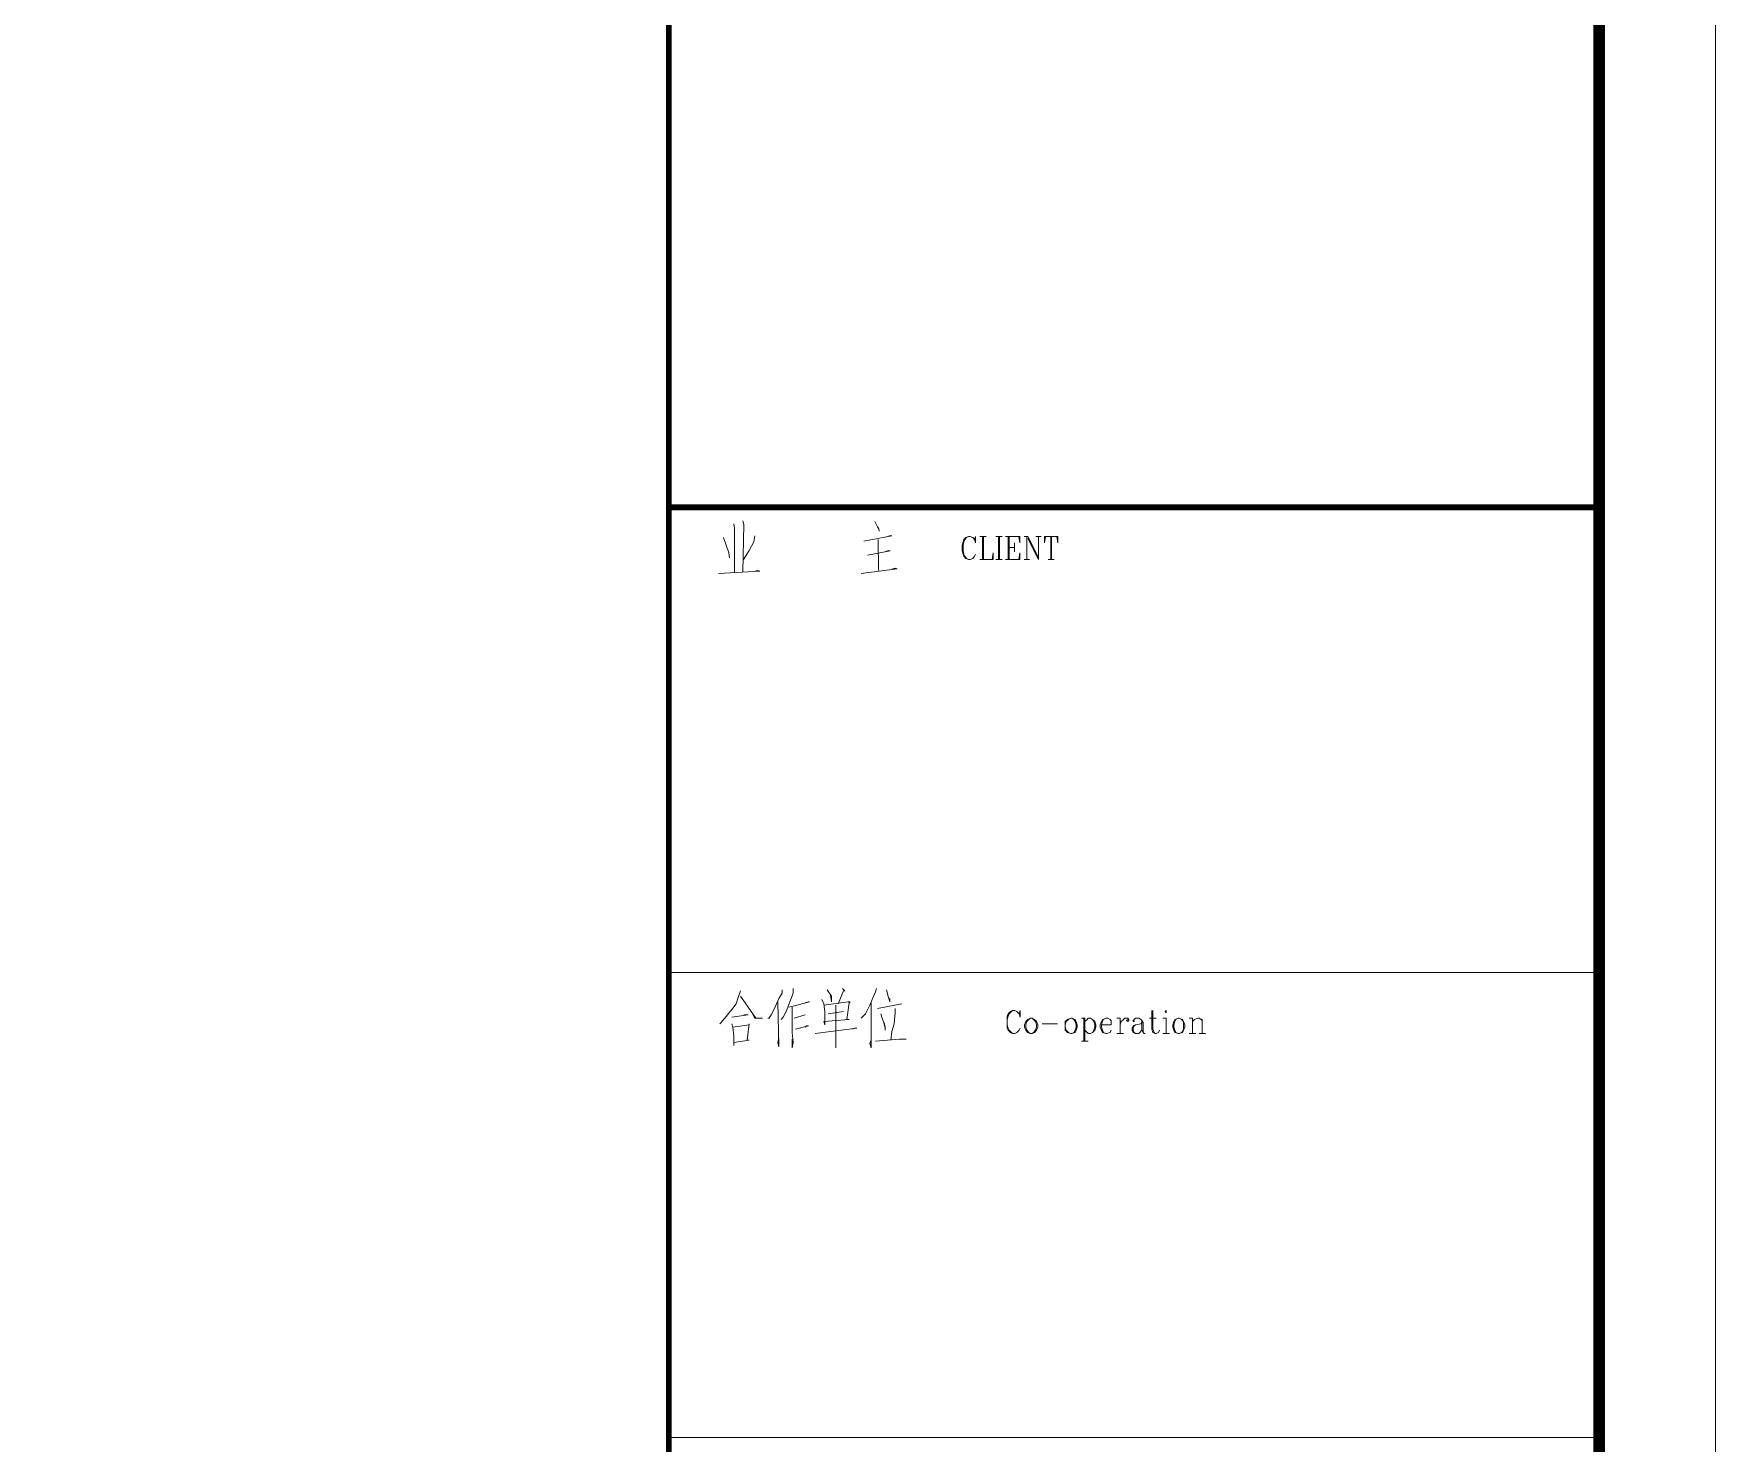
# Model space of a CAD drawing. Extents: x 1332633 to 1595679, y 264824 to 640777.
# Drawn here: x 1394602 to 1401833, y 418580 to 424642 of the extents above; entities that cross this region are included whole.
import ezdxf
from ezdxf.enums import TextEntityAlignment as Align

# ---------------------------------------------------------------- set-up
doc = ezdxf.new("R2010")
doc.units = 0
doc.header["$LTSCALE"] = 1000
doc.header["$MEASUREMENT"] = 0
doc.layers.get('0').update_dxf_attribs({"linetype": 'CONTINUOUS'})
doc.layers.add('_公共_图框', color=4, linetype='CONTINUOUS', lineweight=5)
doc.styles.add('图框文字', font='SIMKAI.TTF')

# ---------------------------------------------------------------- blocks, each defined once
blk = doc.blocks.new('vvxv')
at = {"color": 4, "lineweight": 0}
for points in [[(-3965.5, 18080.4), (-3965.5, 18061.5), (-3979.7, 18023.8), (-3989.1, 18000.2), (-3998.6, 17976.6), (-4008, 17957.8), (-4017.4, 17948.3)], [(-3753.3, 18080.4), (-3743.9, 18071), (-3748.6, 18071), (-3772.2, 18014.4)], [(-3607.1, 18080.4), (-3611.8, 18066.2), (-3625.9, 18033.2), (-3635.4, 18009.6), (-3654.2, 17971.9), (-3673.1, 17953)], [(-4191.9, 18071), (-4201.4, 18042.7), (-4210.8, 18014.4), (-4229.7, 17990.8), (-4248.5, 17967.2), (-4267.4, 17943.6), (-4281.5, 17929.5)], [(-4191.9, 18047.4), (-4125.9, 17953), (-4097.6, 17953), (-4130.6, 17953), (-4140, 17971.9)], [(-4012.7, 18075.7), (-4012.7, 18061.5), (-4026.9, 18037.9), (-4041, 18004.9), (-4050.4, 17986.1), (-4059.9, 17967.2), (-4069.3, 17953), (-4074, 17953)], [(-4031.6, 18023.8), (-4026.9, 17830.4), (-4031.6, 17849.3), (-4026.9, 17868.1)], [(-3984.4, 18000.2), (-3965.5, 18004.9), (-3894.8, 18023.8), (-3899.5, 18023.8), (-3913.7, 18019.1)], [(-3842.9, 18033.2), (-3833.5, 18014.4), (-3828.8, 17981.3), (-3828.8, 17943.6), (-3828.8, 17924.7), (-3833.5, 17938.9), (-3725, 17948.3), (-3734.4, 17948.3), (-3725, 18019.1), (-3720.3, 18023.8), (-3725, 18023.8), (-3729.7, 18023.8), (-3833.5, 18009.6)], [(-3819.3, 18075.7), (-3800.5, 18047.4), (-3800.5, 18023.8), (-3805.2, 18052.1)], [(-3781.6, 18009.6), (-3781.6, 17896.4), (-3781.6, 17839.8), (-3781.6, 17825.7), (-3781.6, 17839.8), (-3781.6, 17872.9)], [(-3630.7, 18019.1), (-3630.7, 17825.7), (-3635.4, 17844.6), (-3630.7, 17858.7)], [(-3602.4, 17995.5), (-3498.6, 18014.4)], [(-3564.6, 18075.7), (-3555.2, 18042.7), (-3550.5, 18023.8), (-3550.5, 18037.9)], [(-4229.7, 17957.8), (-4158.9, 17967.2), (-4163.6, 17967.2), (-4177.8, 17967.2)], [(-3970.3, 18000.2), (-3970.3, 17891.7), (-3965.5, 17849.3), (-3970.3, 17825.7), (-3970.3, 17839.8), (-3970.3, 17863.4)], [(-3960.8, 17953), (-3913.7, 17967.2)], [(-3814.6, 17971.9), (-3748.6, 17981.3)], [(-3588.2, 17971.9), (-3583.5, 17953), (-3574.1, 17929.5), (-3569.3, 17910.6), (-3569.3, 17901.2), (-3569.3, 17915.3), (-3574.1, 17934.2)], [(-3526.9, 17995.5), (-3526.9, 17976.6), (-3531.6, 17929.5), (-3541, 17896.4), (-3545.8, 17858.7)], [(-3022.2, 17986.1), (-3026.9, 17981.3), (-3036.4, 17971.9), (-3041.1, 17962.5), (-3045.8, 17948.3), (-3045.8, 17924.7), (-3041.1, 17910.6), (-3036.4, 17901.2), (-3026.9, 17891.7), (-3022.2, 17887)], [(-2993.9, 17971.9), (-2989.2, 17957.8), (-2989.2, 17986.1), (-2993.9, 17971.9), (-3003.4, 17981.3), (-3012.8, 17986.1), (-3022.2, 17986.1), (-3031.6, 17981.3), (-3041.1, 17971.9), (-3045.8, 17962.5), (-3045.8, 17948.3), (-3045.8, 17924.7), (-3045.8, 17910.6), (-3041.1, 17901.2), (-3031.6, 17891.7), (-3022.2, 17887), (-3012.8, 17887), (-3003.4, 17891.7), (-2993.9, 17901.2), (-2989.2, 17910.6)], [(-2946.8, 17953), (-2956.2, 17948.3), (-2965.6, 17938.9), (-2970.3, 17924.7), (-2970.3, 17915.3), (-2965.6, 17901.2), (-2956.2, 17891.7), (-2946.8, 17887), (-2937.3, 17887), (-2927.9, 17891.7), (-2918.5, 17901.2), (-2913.7, 17915.3), (-2913.7, 17924.7), (-2918.5, 17938.9), (-2927.9, 17948.3), (-2937.3, 17953), (-2946.8, 17953), (-2951.5, 17948.3), (-2960.9, 17938.9), (-2965.6, 17924.7), (-2965.6, 17915.3), (-2960.9, 17901.2), (-2951.5, 17891.7), (-2946.8, 17887)], [(-2937.3, 17887), (-2932.6, 17891.7), (-2923.2, 17901.2), (-2918.5, 17915.3), (-2918.5, 17924.7), (-2923.2, 17938.9), (-2932.6, 17948.3), (-2937.3, 17953)], [(-2772.2, 17953), (-2786.4, 17948.3), (-2795.8, 17938.9), (-2795.8, 17924.7), (-2795.8, 17915.3), (-2795.8, 17901.2), (-2786.4, 17891.7), (-2772.2, 17887), (-2767.5, 17887), (-2753.4, 17891.7), (-2748.7, 17901.2), (-2743.9, 17915.3), (-2743.9, 17924.7), (-2748.7, 17938.9), (-2753.4, 17948.3), (-2767.5, 17953), (-2772.2, 17953), (-2781.7, 17948.3), (-2791.1, 17938.9), (-2795.8, 17924.7), (-2795.8, 17915.3), (-2791.1, 17901.2), (-2781.7, 17891.7), (-2772.2, 17887)], [(-2767.5, 17887), (-2758.1, 17891.7), (-2753.4, 17901.2), (-2748.7, 17915.3), (-2748.7, 17924.7), (-2753.4, 17938.9), (-2758.1, 17948.3), (-2767.5, 17953)], [(-2725.1, 17953), (-2710.9, 17953)], [(-2715.6, 17854), (-2715.6, 17953)], [(-2710.9, 17938.9), (-2701.5, 17948.3), (-2696.8, 17953), (-2687.3, 17953), (-2677.9, 17948.3), (-2668.5, 17938.9), (-2663.8, 17924.7), (-2663.8, 17915.3), (-2668.5, 17901.2), (-2677.9, 17891.7), (-2687.3, 17887), (-2696.8, 17887), (-2701.5, 17891.7), (-2710.9, 17901.2)], [(-2710.9, 17953), (-2710.9, 17854)], [(-2687.3, 17953), (-2677.9, 17948.3), (-2673.2, 17938.9), (-2668.5, 17924.7), (-2668.5, 17915.3), (-2673.2, 17901.2), (-2677.9, 17891.7), (-2687.3, 17887)], [(-2640.2, 17924.7), (-2597.7, 17924.7), (-2597.7, 17934.2), (-2597.7, 17943.6), (-2602.4, 17948.3), (-2611.9, 17953), (-2621.3, 17953), (-2635.5, 17948.3), (-2640.2, 17938.9), (-2644.9, 17924.7), (-2644.9, 17915.3), (-2640.2, 17901.2), (-2635.5, 17891.7), (-2621.3, 17887), (-2616.6, 17887), (-2602.4, 17891.7), (-2597.7, 17901.2)], [(-2621.3, 17953), (-2630.7, 17948.3), (-2635.5, 17938.9), (-2640.2, 17924.7), (-2640.2, 17915.3), (-2635.5, 17901.2), (-2630.7, 17891.7), (-2621.3, 17887)], [(-2597.7, 17924.7), (-2597.7, 17938.9), (-2602.4, 17948.3)], [(-2574.1, 17953), (-2560, 17953)], [(-2560, 17924.7), (-2555.3, 17938.9), (-2545.8, 17948.3), (-2541.1, 17953), (-2527, 17953), (-2522.3, 17948.3), (-2522.3, 17943.6), (-2527, 17938.9), (-2531.7, 17943.6), (-2527, 17948.3)], [(-2560, 17953), (-2560, 17887)], [(-2560, 17953), (-2560, 17887)], [(-2465.7, 17934.2), (-2470.4, 17929.5), (-2494, 17924.7), (-2503.4, 17920), (-2508.1, 17910.6), (-2508.1, 17901.2), (-2503.4, 17891.7), (-2494, 17887), (-2479.8, 17887), (-2475.1, 17891.7), (-2465.7, 17901.2)], [(-2498.7, 17943.6), (-2498.7, 17938.9), (-2503.4, 17938.9), (-2503.4, 17943.6), (-2498.7, 17948.3), (-2494, 17953), (-2479.8, 17953), (-2470.4, 17948.3), (-2465.7, 17943.6), (-2460.9, 17934.2), (-2460.9, 17901.2), (-2460.9, 17891.7), (-2456.2, 17887)], [(-2465.7, 17943.6), (-2465.7, 17901.2), (-2460.9, 17891.7), (-2456.2, 17887), (-2451.5, 17887)], [(-2432.6, 17953), (-2404.3, 17953)], [(-2423.2, 17986.1), (-2423.2, 17905.9), (-2418.5, 17891.7), (-2409.1, 17887), (-2404.3, 17887), (-2394.9, 17891.7), (-2390.2, 17901.2)], [(-2418.5, 17986.1), (-2418.5, 17905.9), (-2413.8, 17891.7), (-2409.1, 17887)], [(-2361.9, 17887), (-2361.9, 17953), (-2376, 17953)], [(-2361.9, 17986.1), (-2366.6, 17981.3), (-2361.9, 17976.6), (-2361.9, 17981.3), (-2361.9, 17986.1), (-2361.9, 17986.1)], [(-2361.9, 17953), (-2361.9, 17887)], [(-2310, 17953), (-2324.2, 17948.3), (-2328.9, 17938.9), (-2333.6, 17924.7), (-2333.6, 17915.3), (-2328.9, 17901.2), (-2324.2, 17891.7), (-2310, 17887), (-2305.3, 17887), (-2291.1, 17891.7), (-2286.4, 17901.2), (-2281.7, 17915.3), (-2281.7, 17924.7), (-2286.4, 17938.9), (-2291.1, 17948.3), (-2305.3, 17953), (-2310, 17953), (-2319.4, 17948.3), (-2324.2, 17938.9), (-2328.9, 17924.7), (-2328.9, 17915.3), (-2324.2, 17901.2), (-2319.4, 17891.7), (-2310, 17887)], [(-2305.3, 17887), (-2295.9, 17891.7), (-2286.4, 17901.2), (-2286.4, 17915.3), (-2286.4, 17924.7), (-2286.4, 17938.9), (-2295.9, 17948.3), (-2305.3, 17953)], [(-2262.8, 17953), (-2248.7, 17953)], [(-2248.7, 17938.9), (-2239.3, 17948.3), (-2225.1, 17953), (-2220.4, 17953), (-2206.2, 17948.3), (-2206.2, 17938.9), (-2206.2, 17887)], [(-2248.7, 17953), (-2248.7, 17887)], [(-2248.7, 17953), (-2248.7, 17887)], [(-2220.4, 17953), (-2211, 17948.3), (-2206.2, 17938.9), (-2206.2, 17887)], [(-4229.7, 17929.5), (-4224.9, 17915.3), (-4220.2, 17877.6), (-4220.2, 17835.1), (-4220.2, 17849.3), (-4154.2, 17858.7), (-4163.6, 17858.7), (-4154.2, 17929.5), (-4154.2, 17924.7), (-4224.9, 17915.3)], [(-3956.1, 17905.9), (-3899.5, 17920), (-3908.9, 17920), (-3913.7, 17915.3)], [(-3871.2, 17887), (-3692, 17910.6), (-3701.4, 17910.6), (-3710.8, 17905.9)], [(-3611.8, 17854), (-3508, 17863.4), (-3479.7, 17863.4)], [(-2894.9, 17929.5), (-2828.8, 17929.5)], [(-2574.1, 17887), (-2545.8, 17887)], [(-2494, 17924.7), (-2498.7, 17920), (-2503.4, 17910.6), (-2503.4, 17901.2), (-2498.7, 17891.7), (-2494, 17887)], [(-2376, 17887), (-2347.7, 17887)], [(-2262.8, 17887), (-2234.5, 17887)], [(-2220.4, 17887), (-2192.1, 17887)], [(-2725.1, 17854), (-2696.8, 17854)]]:
    blk.add_lwpolyline(points, dxfattribs=at)
at = {"layer": '_公共_图框'}
for p, q in [((-4220.6, 20078.5), (-4217.6, 20060.7)), ((-4217.6, 20060.7), (-4217.6, 19869.8)), ((-4181.3, 20092.2), (-4178.3, 20076.5)), ((-4178.3, 20076.5), (-4181.3, 19871.9)), ((-3614.7, 20088.3), (-3602.2, 20066.6)), ((-3602.2, 20066.6), (-3597.4, 20056.8)), ((-3597.4, 20056.8), (-3595.9, 20047)), ((-4264.7, 20019.5), (-4242.8, 19954.4)), ((-4154.5, 19964.3), (-4179.7, 19924.9)), ((-4134.2, 20001.7), (-4154.5, 19964.3)), ((-4131, 20027.3), (-4134.2, 20001.7)), ((-3662, 20003.7), (-3540.8, 20027.3)), ((-3646.3, 19944.6), (-3548.6, 19962.4)), ((-3600.6, 20011.6), (-3599, 19877.6)), ((-3556.5, 19964.3), (-3570.6, 19958.5)), ((-3548.6, 20029.3), (-3562.8, 20023.4)), ((-3548.6, 19962.4), (-3556.5, 19964.3)), ((-3540.8, 20027.3), (-3548.6, 20029.3)), ((-3234.9, 20001.3), (-3238.6, 19987.1)), ((-3238.6, 19987.1), (-3238.6, 19963.3)), ((-3238.6, 19963.3), (-3234.9, 19948.9)), ((-3231, 20010.8), (-3234.9, 20001.3)), ((-3231, 20001.3), (-3234.9, 19987.1)), ((-3234.9, 19987.1), (-3234.9, 19963.3)), ((-3234.9, 19963.3), (-3231, 19948.9)), ((-3223.4, 20020.4), (-3231, 20010.8)), ((-3227.2, 20010.8), (-3231, 20001.3)), ((-3219.5, 20020.4), (-3227.2, 20010.8)), ((-3212, 20025.1), (-3223.4, 20020.4)), ((-3212, 20025.1), (-3219.5, 20020.4)), ((-3204.3, 20025.1), (-3212, 20025.1)), ((-3192.9, 20020.4), (-3204.3, 20025.1)), ((-3185.3, 20010.8), (-3192.9, 20020.4)), ((-3181.5, 20025.1), (-3185.3, 20010.8)), ((-3185.3, 20010.8), (-3181.5, 19996.5)), ((-3181.5, 19996.5), (-3181.5, 20025.1)), ((-3162.4, 20025.1), (-3135.8, 20025.1)), ((-3151, 20025.1), (-3151, 19925.2)), ((-3147.2, 20025.1), (-3147.2, 19925.2)), ((-3093.9, 20025.1), (-3067.3, 20025.1)), ((-3082.4, 20025.1), (-3082.4, 19925.2)), ((-3078.7, 20025.1), (-3078.7, 19925.2)), ((-3052.1, 20025.1), (-2991.2, 20025.1)), ((-3040.7, 20025.1), (-3040.7, 19925.2)), ((-3036.9, 20025.1), (-3036.9, 19925.2)), ((-3036.9, 19977.6), (-3014, 19977.6)), ((-3014, 19996.5), (-3014, 19958.5)), ((-2991.2, 19996.5), (-2995, 20025.1)), ((-2991.2, 20025.1), (-2991.2, 19996.5)), ((-2972.1, 20025.1), (-2956.9, 20025.1)), ((-2960.7, 20025.1), (-2960.7, 19925.2)), ((-2956.9, 20025.1), (-2911.2, 19934.6)), ((-2956.9, 20015.6), (-2911.2, 19925.2)), ((-2922.7, 20025.1), (-2899.8, 20025.1)), ((-2911.2, 19925.2), (-2911.2, 20025.1)), ((-2880.7, 20025.1), (-2884.5, 19996.5)), ((-2884.5, 19996.5), (-2884.5, 20025.1)), ((-2884.5, 20025.1), (-2827.4, 20025.1)), ((-2857.9, 20025.1), (-2857.9, 19925.2)), ((-2854.1, 20025.1), (-2854.1, 19925.2)), ((-2827.4, 19996.5), (-2831.3, 20025.1)), ((-2827.4, 20025.1), (-2827.4, 19996.5)), ((-4242.8, 19954.4), (-4239.6, 19932.9)), ((-3526.7, 19887.6), (-3540.8, 19883.6)), ((-3518.7, 19885.6), (-3526.7, 19887.6)), ((-3234.9, 19948.9), (-3231, 19939.4)), ((-3231, 19948.9), (-3227.2, 19939.4)), ((-3231, 19939.4), (-3223.4, 19929.8)), ((-3227.2, 19939.4), (-3219.5, 19929.8)), ((-3223.4, 19929.8), (-3212, 19925.2)), ((-3219.5, 19929.8), (-3212, 19925.2)), ((-3212, 19925.2), (-3204.3, 19925.2)), ((-3204.3, 19925.2), (-3192.9, 19929.8)), ((-3192.9, 19929.8), (-3185.3, 19939.4)), ((-3185.3, 19939.4), (-3181.5, 19948.9)), ((-3162.4, 19925.2), (-3105.3, 19925.2)), ((-3105.3, 19953.7), (-3109.2, 19925.2)), ((-3105.3, 19925.2), (-3105.3, 19953.7)), ((-3093.9, 19925.2), (-3067.3, 19925.2)), ((-3052.1, 19925.2), (-2991.2, 19925.2)), ((-2991.2, 19953.7), (-2995, 19925.2)), ((-2991.2, 19925.2), (-2991.2, 19953.7)), ((-2972.1, 19925.2), (-2949.3, 19925.2)), ((-2869.3, 19925.2), (-2842.7, 19925.2)), ((-4286.7, 19865.9), (-4109, 19875.8)), ((-4116.8, 19877.6), (-4134.2, 19873.7)), ((-4109, 19875.8), (-4116.8, 19877.6)), ((-3673, 19865.9), (-3518.7, 19885.6)), ((-4500, 18150), (-500, 18150)), ((-4500, 16150), (-500, 16150))]:
    blk.add_line(p, q, dxfattribs=at)
blk.add_lwpolyline([(-63000, 0), (0, 0), (0, 29700), (-63000, 29700)], close=True, dxfattribs=at)
at = {"layer": '_公共_图框', "const_width": 50}
blk.add_lwpolyline([(-61750, 500), (-500, 500), (-500, 29200), (-61750, 29200)], close=True, dxfattribs=at)
at = {"layer": '_公共_图框', "const_width": 25}
for points in [[(-4500, 29200), (-4500, 500)], [(-4500, 20150), (-500, 20150)]]:
    blk.add_lwpolyline(points, dxfattribs=at)
at = {"layer": '_公共_图框', "style": '图框文字'}
for tag, height, p in [('建设单位', 250, (-2500, 19150)), ('合作单位', 250, (-2527, 16841.6)), ('项目名称', 250, (-2500, 15150)), ('项目编号', 250, (-2500, 13150)), ('建筑', 175, (-1300, 2800)), ('方案深化', 175, (-1300, 2450)), ('1:100', 175, (-1300, 2100)), ('20090705', 175, (-1300, 1750)), ('图号', 175, (-1300, 1225))]:
    blk.add_attdef(tag, text='', height=height, dxfattribs=at).set_placement(p, align=Align.MIDDLE_CENTER)

msp = doc.modelspace()

# ---------------------------------------------------------------- block references
msp.add_blockref('vvxv', (1401833.4, 402454.9))

doc.saveas('drawing.dxf')
